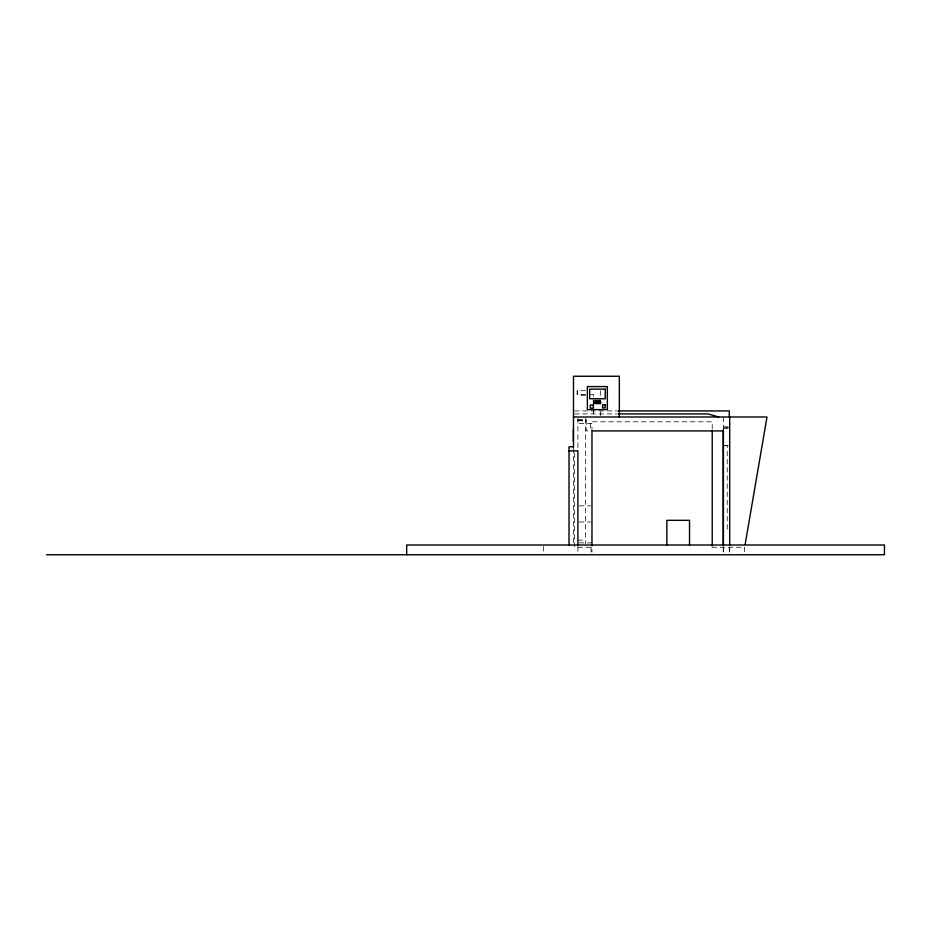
<?xml version="1.0" encoding="UTF-8"?>
<svg xmlns="http://www.w3.org/2000/svg" width="931" height="931" viewBox="0 0 931 931"><rect width="100%" height="100%" fill="white"/><g stroke="black" fill="none" stroke-linecap="round" stroke-linejoin="round"><path stroke-width="0.7" stroke-dasharray="4.66 3.49" d="M585.436 390.706L577.127 390.706L577.127 394.453L585.68 394.453M590.766 394.453L593.501 394.453L593.501 406.696M585.68 395.221L580.048 395.221L580.048 394.453M574.555 410.92L616.508 410.92M593.501 411.723L593.501 412.619M593.384 413.352L593.384 410.559M574.555 413.934L616.601 413.934M577.895 419.869L586.181 419.869L586.181 430.925L591.976 430.925L591.976 423.372L577.895 423.372M577.895 420.079L586.181 420.079M577.895 420.637L585.68 420.637M577.895 420.835L586.181 420.835M723.399 426.805L729.695 426.805M729.334 427.713L723.236 427.713L723.236 430.925M723.236 428.597L729.695 428.597M724.527 445.46L728.403 445.46M724.574 445.693L727.239 445.693L727.239 529.762L724.574 529.762M579.303 505.836L590.568 505.836M579.303 521.965L590.568 521.965M577.895 540.143L585.68 540.143M579.303 542.878L591.976 542.878M577.895 547.253L591.976 547.253L591.976 552.246M711.936 547.253L744.672 547.253L744.672 552.246M729.695 547.253L729.695 554.748M729.334 547.253L729.334 554.748M723.399 416.995L723.399 430.017M723.399 547.253L723.399 552.246M723.236 547.253L723.236 554.748M712.215 428.993L712.215 421.778L590.591 421.778L590.591 428.993M600.681 390.706L600.681 396.245M600.681 411.467L600.681 415.61M593.501 408.43L593.501 415.587M593.384 401.622L593.384 406.125M593.21 400.121L593.21 406.696M591.069 547.253L591.069 552.246M585.68 418.438L585.68 543.832M581.281 394.453L581.281 395.221M577.895 418.415L577.895 449.894M577.895 546.718L577.895 554.748M577.499 390.706L577.499 394.453M574.555 452.92L574.555 546.718M573.484 448.242L573.484 543.576M543.634 546.404L543.634 553.351"/><path stroke-width="1.4" d="M745.149 544.402L767.004 416.995L573.484 416.995M617.951 410.92L729.334 410.92L729.334 416.995M618.056 413.934L707.956 413.934L718.685 416.995M573.368 429.226L573.368 441.038M573.484 446.787L569.027 446.787L569.027 545.007M569.027 450.872L577.895 450.872L577.895 545.007M46.55 554.748L884.45 554.748L884.45 545.007L406.684 545.007L406.684 554.748M729.695 416.995L729.695 545.007M723.399 430.017L723.399 545.799M723.236 545.007L723.236 430.925L591.976 430.925L591.976 545.799M712.215 430.436L712.215 545.81M689.522 545.007L689.522 520.324L666.864 520.324L666.864 545.007M619.348 416.995L619.348 376.252L573.484 376.252L573.484 447.206M607.338 386.574L587.368 386.574L587.368 409.617L607.338 409.617L607.338 386.574M605.255 389.135L589.672 389.135L589.672 398.759L605.255 398.759L605.255 389.135M596.154 400.528L594.932 400.528L594.932 403.589L596.48 403.589L596.154 400.528M597.481 400.528L597.027 403.589L598.586 403.589L598.586 400.528L598.133 403.17L597.481 403.17L597.481 400.528M600.355 400.528L599.122 400.528L599.122 402.052L600.239 402.052L600.239 403.17L599.122 403.589L600.681 403.589L600.681 401.622L599.576 401.622L600.355 400.528M595.7 400.958L595.386 401.622L595.7 400.958M596.038 402.052L595.386 403.17L596.038 402.052M605.092 404.787L602.543 404.787L602.543 407.871L605.092 407.871L605.092 404.787M593.396 405.02L590.277 405.02L590.277 408.139L593.396 408.139L593.396 405.02"/></g></svg>
